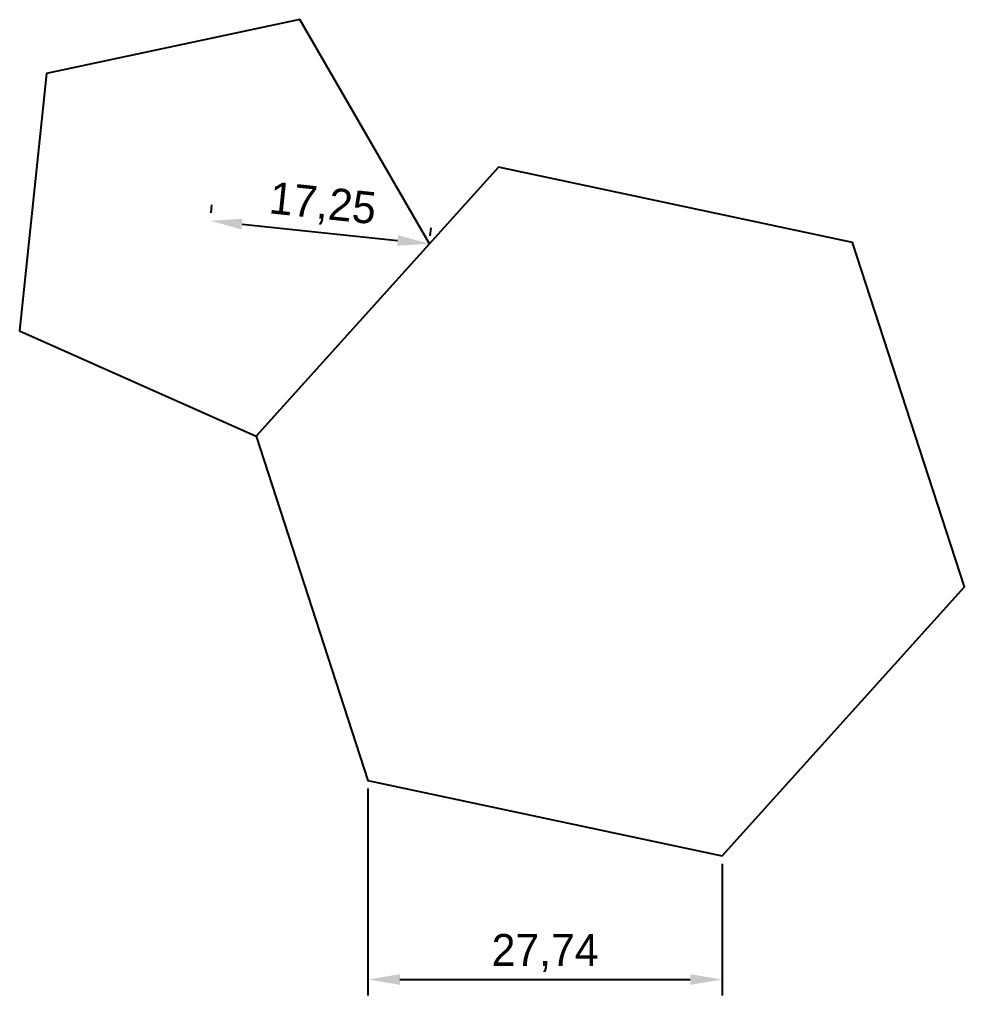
# Model space of a CAD drawing. Header units: millimetres. Extents: x -11614 to -3042, y 13178 to 15416.
# Drawn here: x -3801.2 to -3727.2, y 14184.9 to 14261.3 of the extents above; entities that cross this region are included whole.
import ezdxf

# ---------------------------------------------------------------- set-up
doc = ezdxf.new("R2010")
doc.units = ezdxf.units.MM
doc.header["$LTSCALE"] = 0.5
doc.header["$PDMODE"] = 34
doc.dimstyles.new('ISO-25', dxfattribs={"dimtxt": 2.5, "dimasz": 2.5, "dimexe": 1.25, "dimexo": 0.625, "dimtad": 1, "dimtxsty": 'Standard', "dimcen": 2.5, "dimadec": 0, "dimazin": 0, "dimtfac": 1, "dimtmove": 0, "dimatfit": 3, "dimfxl": 1, "dimarcsym": 0})

# ---------------------------------------------------------------- blocks, each defined once
blk = doc.blocks.new('*D81')
at = {"color": 0, "linetype": 'Continuous', "lineweight": -2, "transparency": 16777216}
for p, q in [((-3773.879, 14201.122), (-3773.879, 14184.921)), ((-3746.143, 14195.226), (-3746.143, 14184.921)), ((-3771.379, 14186.171), (-3748.643, 14186.171))]:
    blk.add_line(p, q, dxfattribs=at)
at = {"color": 0, "linetype": 'Continuous', "lineweight": 0, "transparency": 16777216}
for points in [[(-3771.379, 14186.588), (-3771.379, 14185.755), (-3773.879, 14186.171)], [(-3748.643, 14186.588), (-3748.643, 14185.755), (-3746.143, 14186.171)]]:
    blk.add_solid(points, dxfattribs=at)
at = {"layer": 'Defpoints', "color": 0, "linetype": 'Continuous', "lineweight": 0, "transparency": 16777216}
for p in [(-3773.879, 14201.747), (-3746.143, 14195.851), (-3746.143, 14186.171)]:
    blk.add_point(p, dxfattribs=at)
at = {"color": 0, "linetype": 'Continuous', "transparency": 16777216, "insert": (-3760.011, 14188.255), "char_height": 2.5, "attachment_point": 5}
blk.add_mtext('27,74', dxfattribs=at)
blk = doc.blocks.new('*D82')
at = {"color": 0, "linetype": 'Continuous', "lineweight": -2, "transparency": 16777216}
for p, q in [((-3786.162, 14246.208), (-3786.097, 14246.83)), ((-3783.741, 14245.325), (-3771.559, 14244.045)), ((-3769.007, 14244.405), (-3768.942, 14245.027))]:
    blk.add_line(p, q, dxfattribs=at)
at = {"color": 0, "linetype": 'Continuous', "lineweight": 0, "transparency": 16777216}
for points in [[(-3783.698, 14245.74), (-3783.785, 14244.911), (-3786.227, 14245.587)], [(-3771.515, 14244.459), (-3771.602, 14243.63), (-3769.072, 14243.783)]]:
    blk.add_solid(points, dxfattribs=at)
at = {"layer": 'Defpoints', "color": 0, "linetype": 'Continuous', "lineweight": 0, "transparency": 16777216}
for p in [(-3786.227, 14245.587), (-3769.072, 14243.783), (-3769.072, 14243.783)]:
    blk.add_point(p, dxfattribs=at)
at = {"color": 0, "linetype": 'Continuous', "transparency": 16777216, "insert": (-3777.432, 14246.757), "char_height": 2.5, "attachment_point": 5, "rotation": 354}
blk.add_mtext('17,25', dxfattribs=at)

msp = doc.modelspace()

# ---------------------------------------------------------------- linework, layer by layer
at = {"linetype": 'Continuous'}
for points in [[(-3779.211, 14261.345), (-3799.046, 14257.129), (-3801.166, 14236.962), (-3782.641, 14228.714), (-3769.072, 14243.783)], [(-3763.668, 14249.786), (-3782.641, 14228.714), (-3773.879, 14201.747), (-3746.143, 14195.851), (-3727.17, 14216.923), (-3735.932, 14243.891)]]:
    msp.add_lwpolyline(points, close=True, dxfattribs=at)

# ---------------------------------------------------------------- dimensions: what is measured, and where the dimension line sits
dim = msp.add_aligned_dim(p1=(-3786.227, 14245.587), p2=(-3769.072, 14243.783), distance=0, dimstyle='ISO-25', dxfattribs=at)
dim.commit()
dim.dimension.update_dxf_attribs({"geometry": '*D82', "text_midpoint": (-3777.432, 14246.757)})
dim = msp.add_linear_dim(base=(-3746.143, 14186.171), p1=(-3773.879, 14201.747), p2=(-3746.143, 14195.851), dimstyle='ISO-25', dxfattribs=at)
dim.commit()
dim.dimension.update_dxf_attribs({"geometry": '*D81', "text_midpoint": (-3760.011, 14188.255)})

doc.saveas('drawing.dxf')
